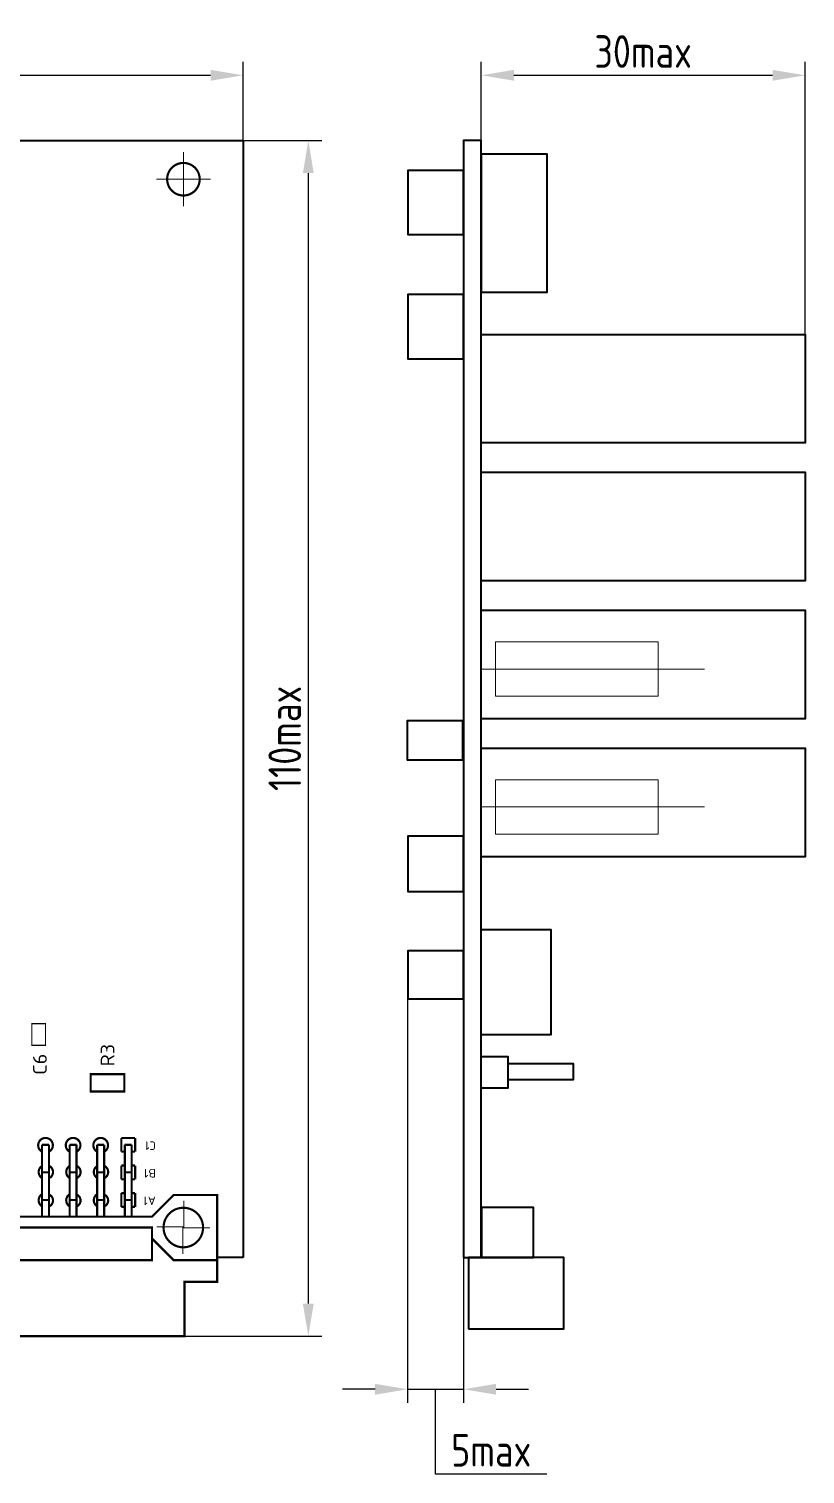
# Model space of a CAD drawing. Header units: millimetres. Extents: x -170 to 383, y 423 to 850.
# Drawn here: x 53.5 to 125, y 717.2 to 850.3 of the extents above; entities that cross this region are included whole.
import ezdxf
from ezdxf.enums import TextEntityAlignment as Align

# ---------------------------------------------------------------- set-up
doc = ezdxf.new("R2010")
doc.units = ezdxf.units.MM
for name, color, linetype, lineweight in [('BOARD', 7, 'Continuous', 35), ('TOP', 7, 'Continuous', 35), ('ФОН', 254, 'Continuous', 5)]:
    doc.layers.add(name, color=color, linetype=linetype, lineweight=lineweight)
doc.layers.add('РАЗМЕРЫ', color=7, linetype='Continuous')
doc.styles.get("Standard").update_dxf_attribs({"font": 'txt.shx'})
doc.styles.add('ГОСТ 2.304', font='CS_Gost2304.shx')
doc.dimstyles.new('ЕСКД', dxfattribs={"dimscale": 0, "dimtxt": 3, "dimasz": 3, "dimexe": 1.25, "dimexo": 0, "dimtad": 1, "dimtoh": 1, "dimdec": 3, "dimrnd": 0.5, "dimtxsty": 'ГОСТ 2.304', "dimcen": 5, "dimadec": 3, "dimazin": 2, "dimtfac": 0.75, "dimtdec": 4, "dimtmove": 1, "dimatfit": 3, "dimfxl": 1, "dimtolj": 1, "dimarcsym": 0})

# ---------------------------------------------------------------- blocks, each defined once
blk = doc.blocks.new('*D57')
at = {"layer": 'Defpoints', "color": 0}
for p in [(73.25, 846), (-160, 840), (73.25, 840)]:
    blk.add_point(p, dxfattribs=at)
at = {"layer": 'РАЗМЕРЫ', "color": 0, "lineweight": -2}
for p, q in [((-160, 840), (-160, 847.25)), ((73.25, 840), (73.25, 847.25)), ((-157, 846), (70.25, 846))]:
    blk.add_line(p, q, dxfattribs=at)
at = {"layer": 'РАЗМЕРЫ', "color": 0}
for points in [[(-157, 846.5), (-157, 845.5), (-160, 846)], [(70.25, 845.5), (70.25, 846.5), (73.25, 846)]]:
    blk.add_solid(points, dxfattribs=at)
at = {"layer": 'РАЗМЕРЫ', "color": 0, "insert": (-43.38, 848.3), "char_height": 3, "attachment_point": 5, "style": 'ГОСТ 2.304'}
blk.add_mtext('\\A1;233*', dxfattribs=at)
blk = doc.blocks.new('*D60')
at = {"layer": 'Defpoints', "color": 0}
for p in [(73.25, 840), (67.85, 729.89), (79.25, 729.89)]:
    blk.add_point(p, dxfattribs=at)
at = {"layer": 'РАЗМЕРЫ', "color": 0, "lineweight": -2}
for p, q in [((73.25, 840), (80.5, 840)), ((79.25, 837), (79.25, 732.89)), ((67.85, 729.89), (80.5, 729.89))]:
    blk.add_line(p, q, dxfattribs=at)
at = {"layer": 'РАЗМЕРЫ', "color": 0}
for points in [[(79.75, 837), (78.75, 837), (79.25, 840)], [(78.75, 732.89), (79.75, 732.89), (79.25, 729.89)]]:
    blk.add_solid(points, dxfattribs=at)
at = {"layer": 'РАЗМЕРЫ', "color": 0, "insert": (77.08, 784.94), "char_height": 3, "attachment_point": 5, "rotation": 90, "style": 'ГОСТ 2.304'}
blk.add_mtext('\\A1;110max', dxfattribs=at)
blk = doc.blocks.new('*D62')
at = {"layer": 'Defpoints', "color": 0}
for p in [(125, 846), (95.18, 840), (125, 822.14)]:
    blk.add_point(p, dxfattribs=at)
at = {"layer": 'РАЗМЕРЫ', "color": 0, "lineweight": -2}
for p, q in [((95.18, 840), (95.18, 847.25)), ((125, 822.14), (125, 847.25)), ((98.18, 846), (122, 846))]:
    blk.add_line(p, q, dxfattribs=at)
at = {"layer": 'РАЗМЕРЫ', "color": 0}
for points in [[(98.18, 846.5), (98.18, 845.5), (95.18, 846)], [(122, 845.5), (122, 846.5), (125, 846)]]:
    blk.add_solid(points, dxfattribs=at)
at = {"layer": 'РАЗМЕРЫ', "color": 0, "insert": (110.09, 848.19), "char_height": 3, "attachment_point": 5, "style": 'ГОСТ 2.304'}
blk.add_mtext('\\A1;30max', dxfattribs=at)
blk = doc.blocks.new('*D65')
at = {"layer": 'Defpoints', "color": 0}
for p in [(88.4, 760.94), (93.54, 737.13), (93.54, 725)]:
    blk.add_point(p, dxfattribs=at)
at = {"layer": 'РАЗМЕРЫ', "color": 0, "lineweight": -2}
for p, q in [((88.4, 760.94), (88.4, 723.75)), ((93.54, 737.13), (93.54, 723.75)), ((85.4, 725), (82.4, 725)), ((88.4, 725), (93.54, 725)), ((90.97, 717.19), (90.97, 725)), ((96.54, 725), (99.54, 725)), ((101.22, 717.19), (90.97, 717.19))]:
    blk.add_line(p, q, dxfattribs=at)
at = {"layer": 'РАЗМЕРЫ', "color": 0}
for points in [[(85.4, 724.5), (85.4, 725.5), (88.4, 725)], [(96.54, 725.5), (96.54, 724.5), (93.54, 725)]]:
    blk.add_solid(points, dxfattribs=at)
at = {"layer": 'РАЗМЕРЫ', "color": 0, "insert": (96.1, 719.38), "char_height": 3, "attachment_point": 5, "style": 'ГОСТ 2.304'}
blk.add_mtext('\\A1;5max', dxfattribs=at)

msp = doc.modelspace()

# ---------------------------------------------------------------- linework, layer by layer
at = {"layer": 'BOARD'}
for p, q in [((-160, 840), (73.25, 840)), ((73.25, 840), (73.25, 737.13))]:
    msp.add_line(p, q, dxfattribs=at)
at = {"layer": 'BOARD', "linetype": 'Continuous'}
msp.add_lwpolyline([(93.5436, 737.13), (95.1824, 737.13), (95.1824, 840), (93.5436, 840)], close=True, dxfattribs=at)
at = {"layer": 'TOP'}
msp.add_line((73.25, 737.13), (70.85, 737.13), dxfattribs=at)
for points, const_width in [([(67.75, 833.93), (67.75, 838.93)], 0.1), ([(65.25, 836.43), (70.25, 836.43)], 0.1), ([(55.04, 756.67), (53.79, 756.67), (53.79, 758.67), (55.04, 758.67), (55.04, 756.67)], 0.1), ([(62.315, 754.025), (62.315, 752.425), (59.215, 752.425), (59.215, 754.025), (62.315, 754.025)], 0.2), ([(62.035, 746.875), (62.035, 748.145)], 0.2), ([(62.035, 748.145), (63.305, 748.145)], 0.2), ([(63.305, 748.145), (63.305, 746.875)], 0.2), ([(54.732, 747.51), (55.368, 747.51)], 0.2), ([(54.732, 740.843), (54.732, 747.51)], 0.2), ([(55.368, 747.51), (55.368, 740.843)], 0.2), ([(57.272, 747.51), (57.908, 747.51)], 0.2), ([(57.272, 740.843), (57.272, 747.51)], 0.2), ([(57.908, 747.51), (57.908, 740.843)], 0.2), ([(59.812, 747.51), (60.448, 747.51)], 0.2), ([(59.812, 740.843), (59.812, 747.51)], 0.2), ([(60.448, 747.51), (60.448, 740.843)], 0.2), ([(62.352, 746.875), (62.035, 746.875)], 0.2), ([(62.352, 747.51), (62.988, 747.51)], 0.2), ([(62.352, 740.843), (62.352, 747.51)], 0.2), ([(62.988, 747.51), (62.988, 740.843)], 0.2), ([(63.305, 746.875), (62.988, 746.875)], 0.2), ([(62.035, 745.605), (62.352, 745.605)], 0.2), ([(62.035, 744.335), (62.035, 745.605)], 0.2), ([(62.988, 745.605), (63.305, 745.605)], 0.2), ([(63.305, 745.605), (63.305, 744.335)], 0.2), ([(54.732, 744.97), (55.368, 744.97)], 0.2), ([(57.272, 744.97), (57.908, 744.97)], 0.2), ([(59.812, 744.97), (60.448, 744.97)], 0.2), ([(62.352, 744.335), (62.035, 744.335)], 0.2), ([(62.352, 744.97), (62.988, 744.97)], 0.2), ([(63.305, 744.335), (62.988, 744.335)], 0.2), ([(63.85, 729.89), (-21.15, 729.89), (-21.15, 734.89), (-24.15, 734.89), (-24.15, 742.89), (-20.15, 742.89), (-18.15, 740.89), (64.85, 740.89), (66.85, 742.89), (70.85, 742.89), (70.85, 734.89), (67.85, 734.89), (67.85, 729.89), (63.85, 729.89)], 0.2), ([(62.035, 741.795), (62.035, 743.065)], 0.2), ([(62.035, 743.065), (62.352, 743.065)], 0.2), ([(62.988, 743.065), (63.305, 743.065)], 0.2), ([(63.305, 743.065), (63.305, 741.795)], 0.2), ([(54.732, 742.43), (55.368, 742.43)], 0.2), ([(57.272, 742.43), (57.908, 742.43)], 0.2), ([(59.812, 742.43), (60.448, 742.43)], 0.2), ([(62.352, 741.795), (62.035, 741.795)], 0.2), ([(62.352, 742.43), (62.988, 742.43)], 0.2), ([(63.305, 741.795), (62.988, 741.795)], 0.2), ([(67.79, 742.359), (67.79, 739.959), (67.74, 739.909), (67.74, 739.895), (67.705, 739.859), (67.69, 739.859), (67.69, 737.459)], 0.1), ([(-18.15, 739.89), (64.85, 739.89), (64.85, 736.89), (-18.15, 736.89), (-18.15, 740.89)], 0.2), ([(65.29, 739.959), (67.69, 739.959), (67.74, 739.909), (67.74, 739.895), (67.775, 739.859), (70.19, 739.859)], 0.1), ([(64.85, 738.89), (66.85, 736.89), (70.85, 736.89)], 0.2)]:
    msp.add_lwpolyline(points, dxfattribs=dict(at, const_width=const_width))
at = {"layer": 'TOP', "linetype": 'Continuous'}
for points in [[(95.1824, 826.03), (101.2488, 826.03), (101.2488, 838.73), (95.1824, 838.73)], [(93.5436, 837.237), (88.404, 837.237), (88.404, 831.3251), (93.5436, 831.3251)], [(93.5436, 825.807), (88.404, 825.807), (88.404, 819.8951), (93.5436, 819.8951)], [(95.1824, 822.14), (125, 822.14), (125, 812.14), (95.1824, 812.14)], [(95.1824, 809.44), (125, 809.44), (125, 799.44), (95.1824, 799.44)], [(95.1824, 796.74), (125, 796.74), (125, 786.74), (95.1824, 786.74)], [(93.4857, 786.557), (88.3462, 786.557), (88.3462, 782.953), (93.4857, 782.953)], [(95.1824, 784.04), (125, 784.04), (125, 774.04), (95.1824, 774.04)], [(93.5436, 775.925), (88.404, 775.925), (88.404, 770.825), (93.5436, 770.825)], [(95.1824, 767.33), (101.5887, 767.33), (101.5887, 757.63), (95.1824, 757.63)], [(93.5436, 765.387), (88.404, 765.387), (88.404, 760.943), (93.5436, 760.943)], [(95.1824, 755.6481), (97.6344, 755.6481), (97.6344, 752.7405), (95.1824, 752.7405)], [(97.6403, 754.9852), (103.6277, 754.9852), (103.6277, 753.4955), (97.6403, 753.4955)], [(95.1937, 737.1276), (99.9937, 737.1276), (99.9937, 741.7276), (95.1937, 741.7276)], [(93.9937, 730.5516), (102.7937, 730.5516), (102.7937, 737.1276), (93.9937, 737.1276)]]:
    msp.add_lwpolyline(points, close=True, dxfattribs=at)
at = {"layer": 'TOP', "const_width": 0.2}
for points in [[(67.75, 837.93, 1), (67.75, 834.93, 1), (67.75, 837.93)], [(54.732, 746.875, -3.994451), (55.368, 746.875)], [(57.272, 746.875, -3.994451), (57.908, 746.875)], [(59.812, 746.875, -3.994451), (60.448, 746.875)], [(54.72, 744.455, -0.548946), (54.72, 745.555)], [(55.446, 744.471, 0.566199), (55.42, 745.555)], [(57.26, 744.455, -0.548946), (57.26, 745.555)], [(57.986, 744.471, 0.566199), (57.96, 745.555)], [(59.8, 744.455, -0.548946), (59.8, 745.555)], [(60.526, 744.471, 0.566199), (60.5, 745.555)], [(54.72, 741.855, -0.548946), (54.72, 742.955)], [(55.42, 741.855, 0.663793), (55.32, 742.955)], [(57.26, 741.855, -0.548946), (57.26, 742.955)], [(57.96, 741.855, 0.663793), (57.86, 742.955)], [(59.8, 741.855, -0.548946), (59.8, 742.955)], [(60.5, 741.855, 0.663793), (60.4, 742.955)], [(67.74, 741.715, 0.999945), (67.74, 738.074, 1.000055), (67.74, 741.715)]]:
    msp.add_lwpolyline(points, format="xyb", dxfattribs=at)
at = {"layer": 'ФОН'}
for p, q in [((95.1824, 791.325), (115.7513, 791.325)), ((95.1824, 778.625), (115.7513, 778.625))]:
    msp.add_line(p, q, dxfattribs=at)
for points in [[(96.4828, 793.825), (111.4828, 793.825), (111.4828, 788.825), (96.4828, 788.825)], [(96.4828, 781.125), (111.4828, 781.125), (111.4828, 776.125), (96.4828, 776.125)]]:
    msp.add_lwpolyline(points, close=True, dxfattribs=at)

# ---------------------------------------------------------------- texts
at = {"layer": 'TOP', "width": 1.019685}
for s, p in [('R3', (61.4, 755.765)), ('C6', (55.17, 754.93))]:
    msp.add_text(s, height=1.27, rotation=90, dxfattribs=at).set_placement(p, align=Align.CENTER)
at = {"layer": 'TOP'}
for s, p in [('C1', (65.21, 747.827)), ('B1', (65.21, 745.287)), ('A1', (65.21, 742.747))]:
    msp.add_text(s, height=0.787, rotation=180, dxfattribs=at).set_placement(p)

# ---------------------------------------------------------------- dimensions: what is measured, and where the dimension line sits
at = {"layer": 'РАЗМЕРЫ'}
for base, p1, p2, text, picture, middle in [((73.25, 846), (-160, 840), (73.25, 840), '<>*', '*D57', (-43.375, 848.3033)), ((125, 846), (95.1824, 840), (125, 822.14), '<>max', '*D62', (110.0912, 848.1871)), ((93.5436, 725), (88.404, 760.943), (93.5436, 737.13), '<>max', '*D65', (91.5988, 719.3761))]:
    dim = msp.add_linear_dim(base=base, p1=p1, p2=p2, text=text, dimstyle='ЕСКД', override={"dimscale": 1, "dimlfac": 1, "dimtxsty": 'ГОСТ 2.304', "dimsah": 1, "dimtolj": 1}, dxfattribs=at)
    dim.commit()
    dim.dimension.update_dxf_attribs({"geometry": picture, "text_midpoint": middle})
dim = msp.add_linear_dim(base=(79.25, 729.89), p1=(73.25, 840), p2=(67.85, 729.89), angle=90, text='<>max', dimstyle='ЕСКД', override={"dimscale": 1, "dimlfac": 1, "dimtxsty": 'ГОСТ 2.304', "dimsah": 1, "dimtolj": 1}, dxfattribs=at)
dim.commit()
dim.dimension.update_dxf_attribs({"geometry": '*D60', "text_midpoint": (77.0784, 784.945)})

doc.saveas('drawing.dxf')
